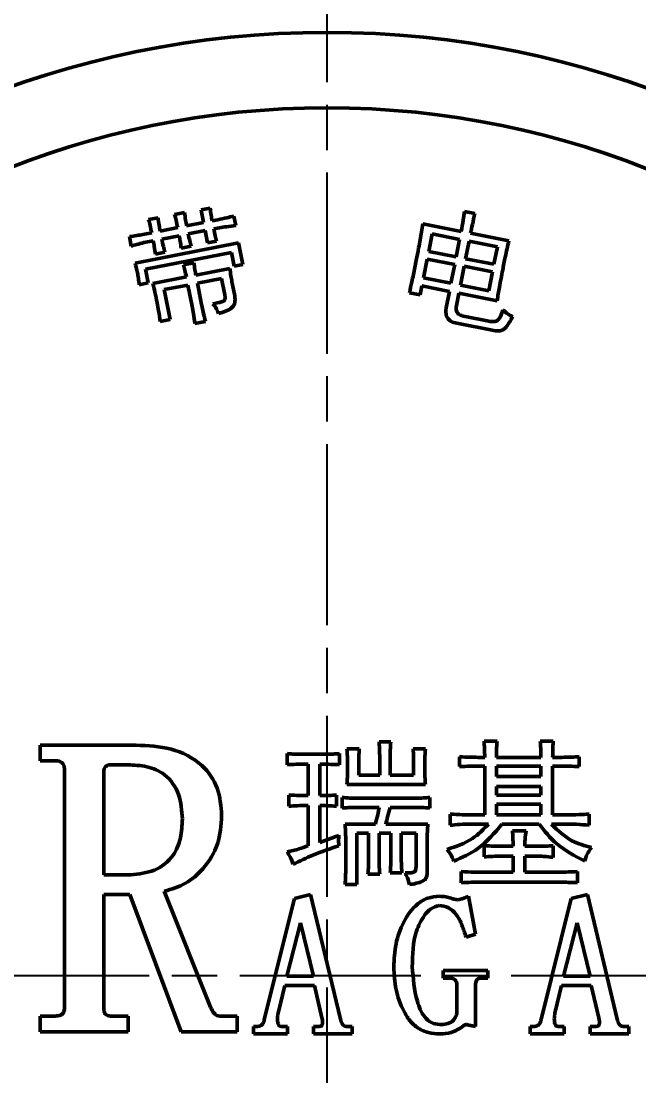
# Model space of a CAD drawing. Header units: millimetres. Extents: x 5395 to 6471, y 1829 to 2617.
# Drawn here: x 6077.3 to 6118.3, y 2365.6 to 2435.5 of the extents above; entities that cross this region are included whole.
import ezdxf

# ---------------------------------------------------------------- set-up
doc = ezdxf.new("R2010")
doc.units = ezdxf.units.MM
doc.linetypes.add('AM_ISO08W050', pattern=[18, 12, -1.5, 3, -1.5])
for name, color, linetype, lineweight in [('AM_5', 3, 'Continuous', 25), ('AM_7', 4, 'AM_ISO08W050', 25), ('AM_BOR', 7, 'Continuous', 50)]:
    doc.layers.add(name, color=color, linetype=linetype, lineweight=lineweight)
doc.styles.add('工程字', font='gbenor.shx', dxfattribs={"width": 0.707, "bigfont": 'hztxt.shx'})
doc.dimstyles.new('AM_GB$0', dxfattribs={"dimtxt": 3.5, "dimasz": 2.5, "dimexe": 1, "dimexo": 1, "dimgap": 0.5, "dimtad": 1, "dimdsep": 46, "dimtxsty": '工程字', "dimcen": 0, "dimclrd": 256, "dimclre": 256, "dimclrt": 2, "dimadec": 0, "dimazin": 2, "dimtp": 0.1, "dimtm": 0.1, "dimtfac": 0.71, "dimtmove": 0, "dimatfit": 3, "dimfxl": 0, "dimlwd": -1, "dimlwe": -1, "dimarcsym": 0})

# ---------------------------------------------------------------- blocks, each defined once
blk = doc.blocks.new('*D5')
at = {"layer": 'AM_5', "transparency": 16777216}
for p, q in [((6102.909, 2553.298), (6245.879, 2553.298)), ((6244.879, 2256.798), (6244.879, 2550.798)), ((6170.116, 2254.298), (6245.879, 2254.298))]:
    blk.add_line(p, q, dxfattribs=at)
for points in [[(6244.463, 2550.798), (6245.296, 2550.798), (6244.879, 2553.298)], [(6244.463, 2256.798), (6245.296, 2256.798), (6244.879, 2254.298)]]:
    blk.add_solid(points, dxfattribs=at)
at = {"layer": 'Defpoints', "color": 0}
for p in [(6101.909, 2553.298), (6244.879, 2553.298), (6169.116, 2254.298)]:
    blk.add_point(p, dxfattribs=at)
at = {"layer": 'AM_5', "color": 2, "transparency": 16777216, "insert": (6241.879, 2403.798), "char_height": 5, "attachment_point": 5, "rotation": 90, "style": '工程字'}
blk.add_mtext('299', dxfattribs=at)
blk = doc.blocks.new('*D6')
at = {"layer": 'AM_5', "transparency": 16777216}
for p, q in [((5997.616, 2460.298), (5997.616, 2590.009)), ((6211.616, 2392.798), (6211.616, 2590.009)), ((6209.116, 2589.009), (6000.116, 2589.009))]:
    blk.add_line(p, q, dxfattribs=at)
for points in [[(6000.116, 2589.425), (6000.116, 2588.592), (5997.616, 2589.009)], [(6209.116, 2589.425), (6209.116, 2588.592), (6211.616, 2589.009)]]:
    blk.add_solid(points, dxfattribs=at)
at = {"layer": 'Defpoints', "color": 0}
for p in [(5997.616, 2589.009), (5997.616, 2459.298), (6211.616, 2391.798)]:
    blk.add_point(p, dxfattribs=at)
at = {"layer": 'AM_5', "color": 2, "transparency": 16777216, "insert": (6104.616, 2592.009), "char_height": 5, "attachment_point": 5, "style": '工程字'}
blk.add_mtext('214', dxfattribs=at)

msp = doc.modelspace()

# ---------------------------------------------------------------- linework, layer by layer
at = {"layer": 'AM_7'}
for p, q in [((6097.61625, 2251.50382), (6097.61625, 2555.94539)), ((6019.82812, 2372.29783), (6175.41532, 2372.29783))]:
    msp.add_line(p, q, dxfattribs=at)
at = {"layer": 'AM_BOR'}
for p, q in [((6085.79255, 2422.39122), (6086.41898, 2422.51414)), ((6087.51464, 2422.72926), (6088.17299, 2422.85809)), ((6089.27456, 2423.04129), (6089.87026, 2423.1583)), ((6089.44003, 2422.1962), (6089.27456, 2423.04129)), ((6091.4387, 2422.61933), (6091.56162, 2421.9929)), ((6106.73077, 2422.93419), (6107.41984, 2422.79826)), ((6086.55845, 2421.63006), (6087.71794, 2421.85816)), ((6088.31246, 2421.97399), (6089.44003, 2422.1962)), ((6090.00382, 2422.30612), (6090.37967, 2422.38058)), ((6090.48487, 2421.84752), (6090.10901, 2421.77306)), ((6103.96738, 2422.11038), (6106.50501, 2421.61277)), ((6084.64016, 2420.63485), (6084.51724, 2421.26128)), ((6085.40015, 2421.40311), (6085.99467, 2421.52013)), ((6087.82313, 2421.3251), (6086.66365, 2421.097)), ((6089.54522, 2421.66315), (6088.41765, 2421.44095)), ((6089.70479, 2420.84879), (6089.54522, 2421.66315)), ((6104.58436, 2421.43667), (6104.35624, 2420.27718)), ((6106.401, 2421.0809), (6104.58436, 2421.43667)), ((6106.17289, 2419.92141), (6106.401, 2421.0809)), ((6107.13144, 2421.48985), (6109.66789, 2420.99226)), ((6084.89191, 2419.51437), (6091.75191, 2420.85943)), ((6086.09986, 2420.98707), (6085.47343, 2420.86415)), ((6088.60912, 2420.63368), (6087.95078, 2420.50484)), ((6090.30048, 2420.96579), (6089.70479, 2420.84879)), ((6091.75191, 2420.85943), (6092.03439, 2419.41863)), ((6107.02743, 2420.95798), (6106.79932, 2419.79849)), ((6108.90672, 2420.58921), (6107.02743, 2420.95798)), ((6108.67861, 2419.42972), (6108.90672, 2420.58921)), ((6091.29332, 2420.21763), (6085.59281, 2419.09833)), ((6086.86694, 2420.22708), (6086.24051, 2420.10416)), ((6091.47061, 2419.30871), (6091.29332, 2420.21763)), ((6104.25814, 2419.77604), (6104.0123, 2418.52318)), ((6106.07479, 2419.42027), (6104.25814, 2419.77604)), ((6104.35624, 2420.27718), (6106.17289, 2419.92141)), ((6106.79932, 2419.79849), (6108.67861, 2419.42972)), ((6085.59281, 2419.09833), (6085.7701, 2418.18941)), ((6088.10325, 2419.39618), (6088.79232, 2419.53091)), ((6088.92116, 2418.71065), (6091.1763, 2419.15389)), ((6092.03439, 2419.41863), (6091.47061, 2419.30871)), ((6105.82894, 2418.16741), (6106.07479, 2419.42027)), ((6106.70122, 2419.29735), (6106.45537, 2418.04449)), ((6108.58051, 2418.92858), (6106.70122, 2419.29735)), ((6086.07031, 2418.15159), (6088.29473, 2418.58773)), ((6090.62197, 2418.49081), (6089.02517, 2418.17759)), ((6090.83709, 2417.39515), (6090.62197, 2418.49081)), ((6104.0123, 2418.52318), (6105.82894, 2418.16741)), ((6108.33466, 2417.67572), (6108.58051, 2418.92858)), ((6085.7701, 2418.18941), (6085.1744, 2418.07358)), ((6088.39874, 2418.05467), (6086.83266, 2417.74737)), ((6086.83266, 2417.74737), (6087.22034, 2415.7747)), ((6088.67531, 2416.6458), (6088.39874, 2418.05467)), ((6089.02517, 2418.17759), (6089.30174, 2416.76872)), ((6091.31696, 2418.26978), (6091.47652, 2417.45542)), ((6103.90829, 2417.9913), (6103.79127, 2417.39561)), ((6105.72493, 2417.63553), (6103.90829, 2417.9913)), ((6105.50982, 2416.5387), (6105.72493, 2417.63553)), ((6106.45537, 2418.04449), (6108.33466, 2417.67572)), ((6103.79127, 2417.39561), (6103.07029, 2417.53744)), ((6106.35136, 2417.51261), (6106.18471, 2416.66635)), ((6108.88781, 2417.01502), (6106.35136, 2417.51261)), ((6087.22034, 2415.7747), (6086.562, 2415.64587)), ((6089.5535, 2415.64706), (6088.86442, 2415.51231)), ((6108.66442, 2415.04117), (6106.22135, 2415.52104)), ((6106.6693, 2415.98554), (6108.32993, 2415.65932)), ((6078.60041, 2386.517), (6078.60041, 2387.5581)), ((6078.60041, 2387.5581), (6084.97305, 2387.5581)), ((6101.06362, 2387.7715), (6101.84139, 2387.7715)), ((6108.02268, 2387.81244), (6108.88233, 2387.81244)), ((6111.74783, 2387.81244), (6112.60748, 2387.81244)), ((6094.9642, 2386.25689), (6094.9642, 2386.99373)), ((6095.90572, 2386.9528), (6097.46128, 2386.9528)), ((6098.44373, 2386.99373), (6098.44373, 2386.25689)), ((6098.93496, 2387.32121), (6099.75367, 2387.32121)), ((6101.10455, 2385.56098), (6101.10455, 2386.87092)), ((6103.31508, 2387.32121), (6104.13379, 2387.32121)), ((6079.5073, 2386.517), (6078.60041, 2386.517)), ((6084.39964, 2386.25673), (6083.24467, 2386.25673)), ((6096.35601, 2384.2101), (6096.35601, 2386.29782)), ((6097.13379, 2386.29782), (6097.13379, 2384.2101)), ((6099.71274, 2386.42063), (6099.71274, 2385.56098)), ((6101.80046, 2386.78905), (6101.80046, 2385.56098)), ((6103.35601, 2385.56098), (6103.35601, 2386.46156)), ((6106.38525, 2386.13408), (6106.38525, 2386.78905)), ((6107.77707, 2386.74811), (6108.06362, 2386.74811)), ((6108.06362, 2382.9411), (6108.06362, 2386.17502)), ((6108.84139, 2386.74811), (6111.78876, 2386.74811)), ((6111.78876, 2386.17502), (6108.84139, 2386.17502)), ((6108.84139, 2386.17502), (6108.84139, 2385.47911)), ((6111.78876, 2385.47911), (6111.78876, 2386.17502)), ((6112.56654, 2386.74811), (6113.18057, 2386.74811)), ((6113.18057, 2386.17502), (6112.56654, 2386.17502)), ((6112.56654, 2386.17502), (6112.56654, 2382.9411)), ((6114.32677, 2386.78905), (6114.32677, 2386.13408)), ((6080.21899, 2370.21734), (6080.21899, 2385.89885)), ((6082.82173, 2385.66297), (6082.82173, 2378.96905)), ((6099.71274, 2385.56098), (6101.10455, 2385.56098)), ((6101.80046, 2385.56098), (6103.35601, 2385.56098)), ((6108.84139, 2385.47911), (6111.78876, 2385.47911)), ((6104.13379, 2384.94694), (6098.93496, 2384.94694)), ((6111.78876, 2384.82414), (6108.84139, 2384.82414)), ((6108.84139, 2384.82414), (6108.84139, 2384.25104)), ((6111.78876, 2384.25104), (6111.78876, 2384.82414)), ((6095.08701, 2383.5142), (6095.08701, 2384.25104)), ((6098.23905, 2384.25104), (6098.23905, 2383.5142)), ((6098.60748, 2383.39139), (6098.60748, 2384.0873)), ((6099.50806, 2384.04636), (6103.47882, 2384.04636)), ((6104.42034, 2384.0873), (6104.42034, 2383.39139)), ((6108.84139, 2384.25104), (6111.78876, 2384.25104)), ((6096.35601, 2380.89431), (6096.35601, 2383.55513)), ((6097.13379, 2383.55513), (6097.13379, 2381.09899)), ((6101.06362, 2383.43232), (6099.549, 2383.43232)), ((6103.47882, 2383.43232), (6101.80046, 2383.43232)), ((6111.78876, 2383.63701), (6108.84139, 2383.63701)), ((6108.84139, 2383.63701), (6108.84139, 2382.9411)), ((6111.78876, 2382.9411), (6111.78876, 2383.63701)), ((6105.77122, 2382.24519), (6105.77122, 2382.98203)), ((6107.2449, 2382.9411), (6108.06362, 2382.9411)), ((6108.84139, 2382.9411), (6111.78876, 2382.9411)), ((6112.56654, 2382.9411), (6113.46712, 2382.9411)), ((6114.98174, 2382.98203), (6114.98174, 2382.24519)), ((6098.81215, 2382.32706), (6100.818, 2382.32706)), ((6101.51391, 2382.32706), (6104.29753, 2382.32706)), ((6108.30923, 2382.32706), (6107.2449, 2382.32706)), ((6111.66596, 2382.32706), (6109.20981, 2382.32706)), ((6113.50806, 2382.32706), (6112.48467, 2382.32706)), ((6098.85309, 2379.33876), (6098.85309, 2381.3446)), ((6100.36771, 2381.71303), (6099.58993, 2381.71303)), ((6099.58993, 2381.71303), (6099.58993, 2378.31537)), ((6100.36771, 2379.99373), (6100.36771, 2381.71303)), ((6101.84139, 2381.71303), (6101.06362, 2381.71303)), ((6101.06362, 2381.71303), (6101.06362, 2380.03466)), ((6101.84139, 2379.99373), (6101.84139, 2381.71303)), ((6103.51976, 2381.71303), (6102.5373, 2381.71303)), ((6102.5373, 2381.71303), (6102.5373, 2379.99373)), ((6103.51976, 2379.62531), (6103.51976, 2381.71303)), ((6104.2566, 2381.38554), (6104.2566, 2379.33876)), ((6109.90572, 2381.87677), (6110.80631, 2381.87677)), ((6108.02268, 2380.15747), (6108.02268, 2380.89431)), ((6109.20981, 2380.85338), (6109.94666, 2380.85338)), ((6110.72443, 2380.85338), (6111.50221, 2380.85338)), ((6112.60748, 2380.89431), (6112.60748, 2380.11654)), ((6109.94666, 2380.19841), (6109.29169, 2380.19841)), ((6109.94666, 2379.13408), (6109.94666, 2380.19841)), ((6111.46128, 2380.19841), (6110.72443, 2380.19841)), ((6110.72443, 2380.19841), (6110.72443, 2379.13408)), ((6106.50806, 2378.43818), (6106.50806, 2379.17502)), ((6108.06362, 2379.13408), (6109.94666, 2379.13408)), ((6110.72443, 2379.13408), (6112.48467, 2379.13408)), ((6114.20397, 2379.17502), (6114.20397, 2378.43818)), ((6082.82173, 2378.96905), (6084.61111, 2378.96905)), ((6101.10455, 2379.01127), (6100.32677, 2379.01127)), ((6102.57824, 2379.09314), (6101.80046, 2379.09314)), ((6112.48467, 2378.47911), (6108.06362, 2378.47911)), ((6086.83157, 2377.87509), (6089.89793, 2370.19294)), ((6099.58993, 2378.31537), (6098.81215, 2378.31537)), ((6084.54604, 2377.66769), (6082.82173, 2377.66769)), ((6082.82173, 2377.66769), (6082.82173, 2370.19701)), ((6087.94994, 2368.5581), (6084.54604, 2377.66769)), ((6093.45422, 2369.38045), (6095.45764, 2377.39221)), ((6095.45764, 2377.39221), (6096.52678, 2377.66769)), ((6096.52678, 2377.66769), (6098.49745, 2369.39392)), ((6106.98675, 2377.5444), (6107.45871, 2375.03048)), ((6111.79668, 2369.38045), (6113.80011, 2377.39221)), ((6113.80011, 2377.39221), (6114.86924, 2377.66769)), ((6114.86924, 2377.66769), (6116.83992, 2369.39392)), ((6095.84858, 2375.77934), (6094.94523, 2372.24303)), ((6096.71171, 2372.24303), (6095.84858, 2375.77934)), ((6114.19105, 2375.77934), (6113.28769, 2372.24303)), ((6115.05417, 2372.24303), (6114.19105, 2375.77934)), ((6107.45871, 2375.03048), (6106.82686, 2374.83207)), ((6094.94523, 2372.24303), (6096.71171, 2372.24303)), ((6105.30696, 2372.11974), (6105.30696, 2372.61289)), ((6105.30696, 2372.61289), (6108.27549, 2372.61289)), ((6108.27549, 2372.61289), (6108.27549, 2372.11974)), ((6113.28769, 2372.24303), (6115.05417, 2372.24303)), ((6094.81231, 2371.62659), (6094.37695, 2369.79847)), ((6096.78684, 2371.62659), (6094.81231, 2371.62659)), ((6097.27421, 2369.48639), (6096.78684, 2371.62659)), ((6105.73654, 2372.11974), (6105.30696, 2372.11974)), ((6106.22584, 2369.86781), (6106.22584, 2371.61888)), ((6107.45871, 2371.66511), (6107.45871, 2368.91426)), ((6108.27549, 2372.11974), (6107.77271, 2372.11974)), ((6113.15478, 2371.62659), (6112.71942, 2369.79847)), ((6115.1293, 2371.62659), (6113.15478, 2371.62659)), ((6115.61668, 2369.48639), (6115.1293, 2371.62659)), ((6078.60041, 2368.5581), (6078.60041, 2369.59919)), ((6078.60041, 2369.59919), (6079.5073, 2369.59919)), ((6083.26907, 2369.59919), (6084.43624, 2369.59919)), ((6084.43624, 2369.59919), (6084.43624, 2368.5581)), ((6090.50388, 2369.59919), (6091.67104, 2369.59919)), ((6091.67104, 2369.59919), (6091.67104, 2368.5581)), ((6092.73954, 2368.42111), (6092.73954, 2368.91426)), ((6092.73954, 2368.91426), (6093.01501, 2368.91426)), ((6094.59848, 2368.91426), (6094.99724, 2368.91426)), ((6094.99724, 2368.91426), (6094.99724, 2368.42111)), ((6096.70978, 2368.42111), (6096.70978, 2368.91426)), ((6096.70978, 2368.91426), (6097.03727, 2368.91426)), ((6098.87502, 2368.91426), (6099.27378, 2368.91426)), ((6099.27378, 2368.91426), (6099.27378, 2368.42111)), ((6111.082, 2368.42111), (6111.082, 2368.91426)), ((6111.082, 2368.91426), (6111.35747, 2368.91426)), ((6112.94095, 2368.91426), (6113.33971, 2368.91426)), ((6113.33971, 2368.91426), (6113.33971, 2368.42111)), ((6115.05225, 2368.91426), (6115.37973, 2368.91426)), ((6115.05225, 2368.42111), (6115.05225, 2368.91426)), ((6117.21749, 2368.91426), (6117.61625, 2368.91426)), ((6117.61625, 2368.91426), (6117.61625, 2368.42111)), ((6084.43624, 2368.5581), (6078.60041, 2368.5581)), ((6091.67104, 2368.5581), (6087.94994, 2368.5581)), ((6094.99724, 2368.42111), (6092.73954, 2368.42111)), ((6099.27378, 2368.42111), (6096.70978, 2368.42111)), ((6113.33971, 2368.42111), (6111.082, 2368.42111)), ((6117.61625, 2368.42111), (6115.05225, 2368.42111))]:
    msp.add_line(p, q, dxfattribs=at)
for radius in [62.5, 57.5]:
    msp.add_circle((6097.61625, 2372.29782), radius, dxfattribs=at)
for radius, start, end in [(68.5, 98.7424142, 171.2575858), (68.5, 8.7424142, 81.2575858), (68, 98.7424142, 171.2575858), (68, 8.7424142, 81.2575858)]:
    msp.add_arc((6097.61625, 2372.29782), radius, start, end, dxfattribs=at)
for points, knots in [([(6086.41898, 2422.51414), (6086.44106, 2422.34848), (6086.48048, 2422.05265), (6086.53463, 2421.75918), (6086.55845, 2421.63006)], [0, 0, 0, 0, 0.560006784, 1, 1, 1, 1]), ([(6087.71794, 2421.85816), (6087.68419, 2422.02176), (6087.62393, 2422.31389), (6087.54804, 2422.60234), (6087.51464, 2422.72926)], [0, 0, 0, 0, 0.55999563, 1, 1, 1, 1]), ([(6088.17299, 2422.85809), (6088.19506, 2422.69243), (6088.23449, 2422.3966), (6088.28863, 2422.10312), (6088.31246, 2421.97399)], [0, 0, 0, 0, 0.5599976, 1, 1, 1, 1]), ([(6089.87026, 2423.1583), (6089.89014, 2422.99843), (6089.92565, 2422.71294), (6089.97993, 2422.43043), (6090.00382, 2422.30612)], [0, 0, 0, 0, 0.559967717, 1, 1, 1, 1]), ([(6090.37967, 2422.38058), (6090.57788, 2422.42284), (6090.93182, 2422.4983), (6091.28382, 2422.58235), (6091.4387, 2422.61933)], [0, 0, 0, 0, 0.5599934, 1, 1, 1, 1]), ([(6106.50501, 2421.61277), (6106.55278, 2421.85849), (6106.63806, 2422.29727), (6106.70244, 2422.73958), (6106.73077, 2422.93419)], [0, 0, 0, 0, 0.56001706, 1, 1, 1, 1]), ([(6107.41984, 2422.79826), (6107.36073, 2422.55519), (6107.25518, 2422.12111), (6107.16925, 2421.68275), (6107.13144, 2421.48985)], [0, 0, 0, 0, 0.55997119, 1, 1, 1, 1]), ([(6085.99467, 2421.52013), (6085.96178, 2421.68387), (6085.90305, 2421.97627), (6085.82632, 2422.26443), (6085.79255, 2422.39122)], [0, 0, 0, 0, 0.56001334, 1, 1, 1, 1]), ([(6090.10901, 2421.77306), (6090.14027, 2421.6213), (6090.19608, 2421.35029), (6090.26858, 2421.08328), (6090.30048, 2420.96579)], [0, 0, 0, 0, 0.55999452, 1, 1, 1, 1]), ([(6091.56162, 2421.9929), (6091.35991, 2421.97087), (6090.99975, 2421.93154), (6090.64218, 2421.87319), (6090.48487, 2421.84752)], [0, 0, 0, 0, 0.560026376, 1, 1, 1, 1]), ([(6103.52652, 2419.69331), (6103.57971, 2419.96666), (6103.66731, 2420.41689), (6103.78546, 2421.04472), (6103.88348, 2421.57636), (6103.93942, 2421.93238), (6103.96738, 2422.11038)], [0, 0, 0, 0, 0.34000444, 0.56000672, 0.78001198, 1, 1, 1, 1]), ([(6084.51724, 2421.26128), (6084.68236, 2421.28583), (6084.97722, 2421.32966), (6085.27092, 2421.38067), (6085.40015, 2421.40311)], [0, 0, 0, 0, 0.560013591, 1, 1, 1, 1]), ([(6086.66365, 2421.097), (6086.69786, 2420.93374), (6086.75897, 2420.64219), (6086.83395, 2420.35392), (6086.86694, 2420.22708)], [0, 0, 0, 0, 0.55999283, 1, 1, 1, 1]), ([(6087.95078, 2420.50484), (6087.93091, 2420.65858), (6087.89543, 2420.93312), (6087.84522, 2421.20533), (6087.82313, 2421.3251)], [0, 0, 0, 0, 0.55999654, 1, 1, 1, 1]), ([(6088.41765, 2421.44095), (6088.44999, 2421.28944), (6088.50773, 2421.0189), (6088.57814, 2420.75138), (6088.60912, 2420.63368)], [0, 0, 0, 0, 0.55999659, 1, 1, 1, 1]), ([(6085.47343, 2420.86415), (6085.31697, 2420.8247), (6085.03756, 2420.75424), (6084.7616, 2420.67133), (6084.64016, 2420.63485)], [0, 0, 0, 0, 0.55995233, 1, 1, 1, 1]), ([(6086.24051, 2420.10416), (6086.2184, 2420.26964), (6086.17893, 2420.56514), (6086.12402, 2420.85814), (6086.09986, 2420.98707)], [0, 0, 0, 0, 0.55998367, 1, 1, 1, 1]), ([(6109.66789, 2420.99226), (6109.5853, 2420.63211), (6109.4378, 2419.98897), (6109.31195, 2419.34125), (6109.25658, 2419.05624)], [0, 0, 0, 0, 0.55997483, 1, 1, 1, 1]), ([(6103.07029, 2417.53744), (6103.1283, 2417.78037), (6103.22385, 2418.18052), (6103.33623, 2418.74243), (6103.43349, 2419.21743), (6103.49551, 2419.53468), (6103.52652, 2419.69331)], [0, 0, 0, 0, 0.3399549, 0.55996928, 0.77998146, 1, 1, 1, 1]), ([(6085.05266, 2418.86312), (6085.02733, 2418.98585), (6084.98211, 2419.20502), (6084.91947, 2419.41984), (6084.89191, 2419.51437)], [0, 0, 0, 0, 0.55995774, 1, 1, 1, 1]), ([(6088.29473, 2418.58773), (6088.26331, 2418.73967), (6088.2072, 2419.011), (6088.13502, 2419.27848), (6088.10325, 2419.39618)], [0, 0, 0, 0, 0.55997172, 1, 1, 1, 1]), ([(6088.79232, 2419.53091), (6088.81227, 2419.37715), (6088.8479, 2419.10257), (6088.89877, 2418.83041), (6088.92116, 2418.71065)], [0, 0, 0, 0, 0.55996934, 1, 1, 1, 1]), ([(6091.1763, 2419.15389), (6091.19846, 2418.9882), (6091.23802, 2418.69232), (6091.29284, 2418.39889), (6091.31696, 2418.26978)], [0, 0, 0, 0, 0.559988733, 1, 1, 1, 1]), ([(6109.25658, 2419.05624), (6109.18214, 2418.67621), (6109.04921, 2417.99759), (6108.93713, 2417.31524), (6108.88781, 2417.01502)], [0, 0, 0, 0, 0.5600116, 1, 1, 1, 1]), ([(6085.1744, 2418.07358), (6085.15587, 2418.22162), (6085.12279, 2418.48597), (6085.07409, 2418.74788), (6085.05266, 2418.86312)], [0, 0, 0, 0, 0.559989747, 1, 1, 1, 1]), ([(6086.35398, 2416.87273), (6086.30626, 2417.11262), (6086.22107, 2417.54101), (6086.11637, 2417.96502), (6086.07031, 2418.15159)], [0, 0, 0, 0, 0.5600101, 1, 1, 1, 1]), ([(6086.562, 2415.64587), (6086.5286, 2415.8758), (6086.46897, 2416.28642), (6086.38911, 2416.69357), (6086.35398, 2416.87273)], [0, 0, 0, 0, 0.5599728, 1, 1, 1, 1]), ([(6090.04046, 2416.816), (6090.23716, 2416.84824), (6090.48305, 2416.88853), (6090.74221, 2416.96912), (6090.82972, 2417.02492), (6090.87494, 2417.17345), (6090.85391, 2417.29665), (6090.83709, 2417.39515)], [0, 0, 0, 0, 0.5009025, 0.62612949, 0.68835443, 0.75084587, 1, 1, 1, 1]), ([(6091.47652, 2417.45542), (6091.50117, 2417.29658), (6091.53815, 2417.05834), (6091.48003, 2416.73229), (6091.14305, 2416.36604), (6090.7448, 2416.26018), (6090.42577, 2416.17538)], [0, 0, 0, 0, 0.25041072, 0.37556344, 0.49978119, 1, 1, 1, 1]), ([(6088.86442, 2415.51231), (6088.83322, 2415.72458), (6088.77751, 2416.10364), (6088.70654, 2416.48014), (6088.67531, 2416.6458)], [0, 0, 0, 0, 0.55999333, 1, 1, 1, 1]), ([(6089.30174, 2416.76872), (6089.3453, 2416.55857), (6089.42309, 2416.1833), (6089.51365, 2415.81091), (6089.5535, 2415.64706)], [0, 0, 0, 0, 0.5599957, 1, 1, 1, 1]), ([(6090.42577, 2416.17538), (6090.37315, 2416.30695), (6090.27919, 2416.54187), (6090.1134, 2416.73225), (6090.04046, 2416.816)], [0, 0, 0, 0, 0.560065699, 1, 1, 1, 1]), ([(6106.22135, 2415.52104), (6106.09017, 2415.54937), (6105.82914, 2415.60573), (6105.54886, 2415.88478), (6105.47566, 2416.22725), (6105.49842, 2416.43475), (6105.50982, 2416.5387)], [0, 0, 0, 0, 0.28071892, 0.55859743, 0.77885912, 1, 1, 1, 1]), ([(6106.18471, 2416.66635), (6106.1728, 2416.57688), (6106.14909, 2416.3988), (6106.26556, 2416.16006), (6106.4648, 2416.03586), (6106.60106, 2416.00234), (6106.6693, 2415.98554)], [0, 0, 0, 0, 0.28056955, 0.55846623, 0.77883187, 1, 1, 1, 1]), ([(6108.32993, 2415.65932), (6108.44499, 2415.641), (6108.61748, 2415.61352), (6108.85655, 2415.64975), (6109.11587, 2415.9042), (6109.19593, 2416.19072), (6109.26012, 2416.42051)], [0, 0, 0, 0, 0.25034675, 0.37531802, 0.49903239, 1, 1, 1, 1]), ([(6109.26012, 2416.42051), (6109.37121, 2416.31835), (6109.56968, 2416.13585), (6109.81185, 2416.01836), (6109.91847, 2415.96663)], [0, 0, 0, 0, 0.55973085, 1, 1, 1, 1]), ([(6109.91847, 2415.96663), (6109.78347, 2415.71145), (6109.61477, 2415.39256), (6109.30424, 2415.08427), (6109.02353, 2414.99076), (6108.80806, 2415.02101), (6108.66442, 2415.04117)], [0, 0, 0, 0, 0.50071995, 0.62572818, 0.75050205, 1, 1, 1, 1]), ([(6084.97305, 2387.5581), (6085.75146, 2387.51977), (6087.30327, 2387.44335), (6089.31676, 2386.45326), (6090.49543, 2384.7389), (6090.58504, 2383.51228), (6090.62995, 2382.89756)], [0, 0, 0, 0, 0.28103928, 0.56027627, 0.77963244, 1, 1, 1, 1]), ([(6101.10455, 2386.87092), (6101.10216, 2387.03927), (6101.0979, 2387.33992), (6101.07409, 2387.63962), (6101.06362, 2387.7715)], [0, 0, 0, 0, 0.55997062, 1, 1, 1, 1]), ([(6101.84139, 2387.7715), (6101.8285, 2387.58833), (6101.80547, 2387.26121), (6101.80199, 2386.93333), (6101.80046, 2386.78905)], [0, 0, 0, 0, 0.55997357, 1, 1, 1, 1]), ([(6108.06362, 2386.74811), (6108.06181, 2386.94703), (6108.0586, 2387.30223), (6108.03365, 2387.65655), (6108.02268, 2387.81244)], [0, 0, 0, 0, 0.56000757, 1, 1, 1, 1]), ([(6108.88233, 2387.81244), (6108.86943, 2387.61397), (6108.8464, 2387.25953), (6108.84292, 2386.90439), (6108.84139, 2386.74811)], [0, 0, 0, 0, 0.55997745, 1, 1, 1, 1]), ([(6111.78876, 2386.74811), (6111.78696, 2386.94703), (6111.78374, 2387.30223), (6111.7588, 2387.65655), (6111.74783, 2387.81244)], [0, 0, 0, 0, 0.56000758, 1, 1, 1, 1]), ([(6112.60748, 2387.81244), (6112.59458, 2387.61397), (6112.57155, 2387.25953), (6112.56807, 2386.90439), (6112.56654, 2386.74811)], [0, 0, 0, 0, 0.55997744, 1, 1, 1, 1]), ([(6094.9642, 2386.99373), (6095.13978, 2386.98193), (6095.45331, 2386.96086), (6095.76748, 2386.95526), (6095.90572, 2386.9528)], [0, 0, 0, 0, 0.56000131, 1, 1, 1, 1]), ([(6097.46128, 2386.9528), (6097.64489, 2386.95518), (6097.97279, 2386.95944), (6098.29983, 2386.98325), (6098.44373, 2386.99373)], [0, 0, 0, 0, 0.55997619, 1, 1, 1, 1]), ([(6098.9759, 2386.13408), (6098.97498, 2386.35594), (6098.97333, 2386.75209), (6098.94669, 2387.14732), (6098.93496, 2387.32121)], [0, 0, 0, 0, 0.56002351, 1, 1, 1, 1]), ([(6099.75367, 2387.32121), (6099.74078, 2387.15334), (6099.71775, 2386.85355), (6099.71427, 2386.55292), (6099.71274, 2386.42063)], [0, 0, 0, 0, 0.559974815, 1, 1, 1, 1]), ([(6103.35601, 2386.46156), (6103.35389, 2386.6223), (6103.35009, 2386.90935), (6103.32578, 2387.19536), (6103.31508, 2387.32121)], [0, 0, 0, 0, 0.559971237, 1, 1, 1, 1]), ([(6104.13379, 2387.32121), (6104.11946, 2387.0922), (6104.09387, 2386.68321), (6104.09317, 2386.27345), (6104.09286, 2386.09314)], [0, 0, 0, 0, 0.55995527, 1, 1, 1, 1]), ([(6080.21899, 2385.89885), (6080.21662, 2385.96701), (6080.21184, 2386.1049), (6080.14804, 2386.3068), (6079.91731, 2386.52112), (6079.67656, 2386.5187), (6079.5073, 2386.517)], [0, 0, 0, 0, 0.18592201, 0.37613857, 0.56138666, 1, 1, 1, 1]), ([(6083.24467, 2386.25673), (6083.17436, 2386.24883), (6083.06868, 2386.23696), (6082.95099, 2386.15762), (6082.81956, 2385.99087), (6082.82076, 2385.80862), (6082.82173, 2385.66297)], [0, 0, 0, 0, 0.25020019, 0.37607545, 0.50135663, 1, 1, 1, 1]), ([(6088.02721, 2382.66576), (6087.99225, 2383.21372), (6087.92261, 2384.30516), (6087.01843, 2385.64493), (6085.68574, 2386.20062), (6084.82899, 2386.238), (6084.39964, 2386.25673)], [0, 0, 0, 0, 0.28054875, 0.55879858, 0.77890089, 1, 1, 1, 1]), ([(6096.35601, 2386.29782), (6096.096, 2386.29655), (6095.63171, 2386.29426), (6095.16816, 2386.26831), (6094.9642, 2386.25689)], [0, 0, 0, 0, 0.56001153, 1, 1, 1, 1]), ([(6098.44373, 2386.25689), (6098.1994, 2386.27058), (6097.76306, 2386.29504), (6097.32608, 2386.29697), (6097.13379, 2386.29782)], [0, 0, 0, 0, 0.55997837, 1, 1, 1, 1]), ([(6098.93496, 2384.94694), (6098.94885, 2385.16833), (6098.97366, 2385.56368), (6098.97521, 2385.95978), (6098.9759, 2386.13408)], [0, 0, 0, 0, 0.55996745, 1, 1, 1, 1]), ([(6106.38525, 2386.78905), (6106.64491, 2386.77615), (6107.10858, 2386.75311), (6107.5728, 2386.74964), (6107.77707, 2386.74811)], [0, 0, 0, 0, 0.55998875, 1, 1, 1, 1]), ([(6108.06362, 2386.17502), (6107.75015, 2386.17373), (6107.1904, 2386.17142), (6106.63127, 2386.14549), (6106.38525, 2386.13408)], [0, 0, 0, 0, 0.56000737, 1, 1, 1, 1]), ([(6113.18057, 2386.74811), (6113.39468, 2386.75162), (6113.77703, 2386.75787), (6114.15879, 2386.77952), (6114.32677, 2386.78905)], [0, 0, 0, 0, 0.55999508, 1, 1, 1, 1]), ([(6114.32677, 2386.13408), (6114.11296, 2386.14591), (6113.73115, 2386.16702), (6113.3488, 2386.17257), (6113.18057, 2386.17502)], [0, 0, 0, 0, 0.56000144, 1, 1, 1, 1]), ([(6104.09286, 2386.09314), (6104.09312, 2385.87888), (6104.09359, 2385.49631), (6104.12151, 2385.11479), (6104.13379, 2384.94694)], [0, 0, 0, 0, 0.56004258, 1, 1, 1, 1]), ([(6095.08701, 2384.25104), (6095.32372, 2384.23798), (6095.74643, 2384.21466), (6096.16975, 2384.21149), (6096.35601, 2384.2101)], [0, 0, 0, 0, 0.55998311, 1, 1, 1, 1]), ([(6097.13379, 2384.2101), (6097.3403, 2384.21269), (6097.70907, 2384.21731), (6098.07711, 2384.24073), (6098.23905, 2384.25104)], [0, 0, 0, 0, 0.55998023, 1, 1, 1, 1]), ([(6098.60748, 2384.0873), (6098.77534, 2384.07402), (6099.0751, 2384.05033), (6099.37576, 2384.04757), (6099.50806, 2384.04636)], [0, 0, 0, 0, 0.55997235, 1, 1, 1, 1]), ([(6103.47882, 2384.04636), (6103.65479, 2384.04899), (6103.96904, 2384.05367), (6104.28244, 2384.07702), (6104.42034, 2384.0873)], [0, 0, 0, 0, 0.55997241, 1, 1, 1, 1]), ([(6096.35601, 2383.55513), (6096.11893, 2383.55343), (6095.69556, 2383.5504), (6095.27295, 2383.52526), (6095.08701, 2383.5142)], [0, 0, 0, 0, 0.560007367, 1, 1, 1, 1]), ([(6098.23905, 2383.5142), (6098.03292, 2383.52691), (6097.66482, 2383.54962), (6097.29605, 2383.55345), (6097.13379, 2383.55513)], [0, 0, 0, 0, 0.55998544, 1, 1, 1, 1]), ([(6099.549, 2383.43232), (6099.37302, 2383.4297), (6099.05877, 2383.42501), (6098.74538, 2383.40166), (6098.60748, 2383.39139)], [0, 0, 0, 0, 0.55997241, 1, 1, 1, 1]), ([(6100.818, 2382.32706), (6100.87367, 2382.53123), (6100.97307, 2382.89583), (6101.03595, 2383.26839), (6101.06362, 2383.43232)], [0, 0, 0, 0, 0.55999301, 1, 1, 1, 1]), ([(6101.80046, 2383.43232), (6101.74331, 2383.22695), (6101.64125, 2382.86022), (6101.55282, 2382.48997), (6101.51391, 2382.32706)], [0, 0, 0, 0, 0.55999045, 1, 1, 1, 1]), ([(6104.42034, 2383.39139), (6104.24482, 2383.40451), (6103.93138, 2383.42793), (6103.61711, 2383.43098), (6103.47882, 2383.43232)], [0, 0, 0, 0, 0.559968009, 1, 1, 1, 1]), ([(6084.61111, 2378.96905), (6085.14583, 2379.02279), (6086.21324, 2379.13006), (6087.45543, 2380.10285), (6087.9683, 2381.40828), (6088.00754, 2382.24602), (6088.02721, 2382.66576)], [0, 0, 0, 0, 0.27988597, 0.55871092, 0.77889772, 1, 1, 1, 1]), ([(6090.62995, 2382.89756), (6090.58959, 2382.25294), (6090.50905, 2380.96627), (6089.53339, 2379.41709), (6088.28351, 2378.31178), (6087.31486, 2378.02045), (6086.83157, 2377.87509)], [0, 0, 0, 0, 0.28036254, 0.55960431, 0.78027214, 1, 1, 1, 1]), ([(6105.77122, 2382.98203), (6106.04616, 2382.96913), (6106.53715, 2382.94609), (6107.02864, 2382.94262), (6107.2449, 2382.9411)], [0, 0, 0, 0, 0.559989385, 1, 1, 1, 1]), ([(6113.46712, 2382.9411), (6113.75002, 2382.94288), (6114.2552, 2382.94607), (6114.75975, 2382.97105), (6114.98174, 2382.98203)], [0, 0, 0, 0, 0.56000431, 1, 1, 1, 1]), ([(6098.85309, 2381.3446), (6098.8507, 2381.52822), (6098.84644, 2381.85612), (6098.82263, 2382.18316), (6098.81215, 2382.32706)], [0, 0, 0, 0, 0.55998302, 1, 1, 1, 1]), ([(6104.29753, 2382.32706), (6104.28408, 2382.15156), (6104.26005, 2381.83814), (6104.25765, 2381.52384), (6104.2566, 2381.38554)], [0, 0, 0, 0, 0.55996988, 1, 1, 1, 1]), ([(6105.56654, 2380.6487), (6106.15748, 2380.8411), (6107.21043, 2381.18393), (6107.97413, 2381.97844), (6108.30923, 2382.32706)], [0, 0, 0, 0, 0.56122316, 1, 1, 1, 1]), ([(6107.2449, 2382.32706), (6106.96917, 2382.32308), (6106.47675, 2382.31597), (6105.98681, 2382.26682), (6105.77122, 2382.24519)], [0, 0, 0, 0, 0.55995128, 1, 1, 1, 1]), ([(6109.20981, 2382.32706), (6108.71411, 2381.73598), (6107.82695, 2380.67814), (6106.57101, 2380.11806), (6106.01683, 2379.87092)], [0, 0, 0, 0, 0.55875313, 1, 1, 1, 1]), ([(6114.69519, 2379.87092), (6114.03395, 2380.21549), (6112.85335, 2380.83068), (6112.02872, 2381.8699), (6111.66596, 2382.32706)], [0, 0, 0, 0, 0.56009069, 1, 1, 1, 1]), ([(6112.48467, 2382.32706), (6112.91085, 2381.91089), (6113.67238, 2381.16724), (6114.69511, 2380.89249), (6115.14549, 2380.7715)], [0, 0, 0, 0, 0.55963687, 1, 1, 1, 1]), ([(6114.98174, 2382.24519), (6114.70732, 2382.27289), (6114.21724, 2382.32235), (6113.72477, 2382.32562), (6113.50806, 2382.32706)], [0, 0, 0, 0, 0.55996352, 1, 1, 1, 1]), ([(6097.13379, 2381.09899), (6097.37289, 2381.185), (6097.79984, 2381.33859), (6098.21856, 2381.51333), (6098.4028, 2381.59022)], [0, 0, 0, 0, 0.55999997, 1, 1, 1, 1]), ([(6098.4028, 2381.59022), (6098.3921, 2381.46024), (6098.37301, 2381.22814), (6098.39369, 2380.99632), (6098.4028, 2380.89431)], [0, 0, 0, 0, 0.55999216, 1, 1, 1, 1]), ([(6109.94666, 2380.85338), (6109.94323, 2381.04459), (6109.93712, 2381.38603), (6109.91531, 2381.72682), (6109.90572, 2381.87677)], [0, 0, 0, 0, 0.55999754, 1, 1, 1, 1]), ([(6110.80631, 2381.87677), (6110.77921, 2381.68664), (6110.73082, 2381.34709), (6110.72638, 2381.00425), (6110.72443, 2380.85338)], [0, 0, 0, 0, 0.55994643, 1, 1, 1, 1]), ([(6094.9642, 2380.48496), (6095.2301, 2380.54086), (6095.70506, 2380.64073), (6096.15705, 2380.81681), (6096.35601, 2380.89431)], [0, 0, 0, 0, 0.55982498, 1, 1, 1, 1]), ([(6098.4028, 2380.89431), (6097.82398, 2380.69749), (6096.79043, 2380.34603), (6095.80647, 2379.87394), (6095.37356, 2379.66624)], [0, 0, 0, 0, 0.560035175, 1, 1, 1, 1]), ([(6106.01683, 2379.87092), (6105.95062, 2380.02659), (6105.83233, 2380.3047), (6105.64779, 2380.54354), (6105.56654, 2380.6487)], [0, 0, 0, 0, 0.55972621, 1, 1, 1, 1]), ([(6108.02268, 2380.89431), (6108.24409, 2380.88124), (6108.63949, 2380.8579), (6109.03554, 2380.85476), (6109.20981, 2380.85338)], [0, 0, 0, 0, 0.55998058, 1, 1, 1, 1]), ([(6111.50221, 2380.85338), (6111.70874, 2380.85556), (6112.07754, 2380.85945), (6112.44555, 2380.88366), (6112.60748, 2380.89431)], [0, 0, 0, 0, 0.55998325, 1, 1, 1, 1]), ([(6115.14549, 2380.7715), (6115.02985, 2380.61855), (6114.82339, 2380.34545), (6114.73436, 2380.0159), (6114.69519, 2379.87092)], [0, 0, 0, 0, 0.56008405, 1, 1, 1, 1]), ([(6095.37356, 2379.66624), (6095.31454, 2379.82791), (6095.20912, 2380.1167), (6095.03906, 2380.3724), (6094.9642, 2380.48496)], [0, 0, 0, 0, 0.55981687, 1, 1, 1, 1]), ([(6100.32677, 2379.01127), (6100.34001, 2379.19444), (6100.36366, 2379.52153), (6100.36647, 2379.84944), (6100.36771, 2379.99373)], [0, 0, 0, 0, 0.55997443, 1, 1, 1, 1]), ([(6101.06362, 2380.03466), (6101.06578, 2379.84341), (6101.06965, 2379.50186), (6101.09389, 2379.16118), (6101.10455, 2379.01127)], [0, 0, 0, 0, 0.55997781, 1, 1, 1, 1]), ([(6101.80046, 2379.09314), (6101.81412, 2379.26098), (6101.83851, 2379.56072), (6101.84051, 2379.86141), (6101.84139, 2379.99373)], [0, 0, 0, 0, 0.55995778, 1, 1, 1, 1]), ([(6102.5373, 2379.99373), (6102.53906, 2379.82533), (6102.54219, 2379.52463), (6102.56722, 2379.22498), (6102.57824, 2379.09314)], [0, 0, 0, 0, 0.56001607, 1, 1, 1, 1]), ([(6109.29169, 2380.19841), (6109.0546, 2380.19671), (6108.63123, 2380.19368), (6108.20862, 2380.16854), (6108.02268, 2380.15747)], [0, 0, 0, 0, 0.56000767, 1, 1, 1, 1]), ([(6112.60748, 2380.11654), (6112.39434, 2380.14389), (6112.01371, 2380.19273), (6111.63009, 2380.19667), (6111.46128, 2380.19841)], [0, 0, 0, 0, 0.5599559, 1, 1, 1, 1]), ([(6098.81215, 2378.31537), (6098.82525, 2378.50619), (6098.84864, 2378.84695), (6098.85173, 2379.18848), (6098.85309, 2379.33876)], [0, 0, 0, 0, 0.5599752, 1, 1, 1, 1]), ([(6102.78291, 2379.09314), (6102.97231, 2379.08277), (6103.18529, 2379.0711), (6103.41033, 2379.15396), (6103.46847, 2379.23153), (6103.51429, 2379.3907), (6103.51757, 2379.53144), (6103.51976, 2379.62531)], [0, 0, 0, 0, 0.500221369, 0.562499978, 0.62498392, 0.749864715, 1, 1, 1, 1]), ([(6104.2566, 2379.33876), (6104.26105, 2379.18695), (6104.26772, 2378.95938), (6104.15197, 2378.66376), (6103.74552, 2378.42504), (6103.37022, 2378.36416), (6103.06946, 2378.31537)], [0, 0, 0, 0, 0.24997128, 0.37472319, 0.49891329, 1, 1, 1, 1]), ([(6106.50806, 2379.17502), (6106.79828, 2379.16166), (6107.31655, 2379.13782), (6107.83534, 2379.13522), (6108.06362, 2379.13408)], [0, 0, 0, 0, 0.55998984, 1, 1, 1, 1]), ([(6112.48467, 2379.13408), (6112.80576, 2379.13579), (6113.37913, 2379.13883), (6113.95193, 2379.16396), (6114.20397, 2379.17502)], [0, 0, 0, 0, 0.56000425, 1, 1, 1, 1]), ([(6103.06946, 2378.31537), (6103.03617, 2378.46825), (6102.97672, 2378.74127), (6102.84214, 2378.98562), (6102.78291, 2379.09314)], [0, 0, 0, 0, 0.559956, 1, 1, 1, 1]), ([(6108.06362, 2378.47911), (6107.77308, 2378.47715), (6107.25428, 2378.47366), (6106.73607, 2378.44902), (6106.50806, 2378.43818)], [0, 0, 0, 0, 0.56000293, 1, 1, 1, 1]), ([(6114.20397, 2378.43818), (6113.88316, 2378.45149), (6113.31029, 2378.47526), (6112.73694, 2378.47793), (6112.48467, 2378.47911)], [0, 0, 0, 0, 0.5599921, 1, 1, 1, 1]), ([(6102.03406, 2372.85561), (6102.06057, 2373.36954), (6102.11357, 2374.39688), (6102.63663, 2375.85838), (6103.38836, 2376.93105), (6104.28846, 2377.47412), (6104.80309, 2377.52097), (6105.06038, 2377.5444)], [0, 0, 0, 0, 0.25050292, 0.50076353, 0.75009223, 0.87505755, 1, 1, 1, 1]), ([(6105.06038, 2377.5444), (6105.20674, 2377.53503), (6105.46823, 2377.51831), (6105.72006, 2377.44681), (6105.83093, 2377.41533)], [0, 0, 0, 0, 0.559727805, 1, 1, 1, 1]), ([(6105.83093, 2377.41533), (6105.90978, 2377.38811), (6106.05045, 2377.33953), (6106.19638, 2377.31056), (6106.26051, 2377.29782)], [0, 0, 0, 0, 0.56048842, 1, 1, 1, 1]), ([(6106.26051, 2377.29782), (6106.39946, 2377.33275), (6106.64835, 2377.39531), (6106.88307, 2377.49872), (6106.98675, 2377.5444)], [0, 0, 0, 0, 0.55827227, 1, 1, 1, 1]), ([(6105.03919, 2376.92796), (6104.84609, 2376.87391), (6104.45698, 2376.765), (6103.93937, 2376.12999), (6103.30548, 2374.87916), (6103.28236, 2373.66533), (6103.26693, 2372.85561)], [0, 0, 0, 0, 0.12350217, 0.24886711, 0.49893774, 1, 1, 1, 1]), ([(6106.82686, 2374.83207), (6106.7436, 2375.09695), (6106.57722, 2375.62619), (6106.23392, 2376.32012), (6105.69632, 2376.83702), (6105.25801, 2376.89768), (6105.03919, 2376.92796)], [0, 0, 0, 0, 0.281141981, 0.561732278, 0.781208182, 1, 1, 1, 1]), ([(6105.08928, 2368.42111), (6104.83777, 2368.43587), (6104.33517, 2368.46537), (6103.63042, 2368.77065), (6103.06483, 2369.28473), (6102.55612, 2370.15511), (6102.12315, 2371.34882), (6102.06376, 2372.3533), (6102.03406, 2372.85561)], [0, 0, 0, 0, 0.125037611, 0.249873735, 0.374768304, 0.499850089, 0.749888219, 1, 1, 1, 1]), ([(6103.26693, 2372.85561), (6103.32694, 2372.08752), (6103.41691, 2370.93582), (6103.92417, 2369.66715), (6104.50533, 2369.11321), (6104.89348, 2369.06275), (6105.08735, 2369.03755)], [0, 0, 0, 0, 0.50052907, 0.75051207, 0.87538947, 1, 1, 1, 1]), ([(6106.22584, 2371.61888), (6106.22295, 2371.69459), (6106.21721, 2371.84521), (6106.10008, 2372.0373), (6105.91363, 2372.11075), (6105.79565, 2372.11674), (6105.73654, 2372.11974)], [0, 0, 0, 0, 0.28103008, 0.55908415, 0.77908405, 1, 1, 1, 1]), ([(6107.77271, 2372.11974), (6107.74672, 2372.11735), (6107.69486, 2372.11259), (6107.60081, 2372.06687), (6107.50709, 2371.97137), (6107.46374, 2371.81918), (6107.46039, 2371.71651), (6107.45871, 2371.66511)], [0, 0, 0, 0, 0.12588091, 0.25122147, 0.50047128, 0.74993152, 1, 1, 1, 1]), ([(6079.5073, 2369.59919), (6079.62369, 2369.60388), (6079.78589, 2369.6104), (6079.9873, 2369.66594), (6080.13286, 2369.76766), (6080.21243, 2369.97381), (6080.2168, 2370.13597), (6080.21899, 2370.21734)], [0, 0, 0, 0, 0.31383067, 0.43734834, 0.5603331, 0.77939519, 1, 1, 1, 1]), ([(6082.82173, 2370.19701), (6082.8239, 2370.11749), (6082.82822, 2369.95918), (6082.89006, 2369.72891), (6083.08077, 2369.61897), (6083.20615, 2369.6058), (6083.26907, 2369.59919)], [0, 0, 0, 0, 0.280945087, 0.559387577, 0.778870002, 1, 1, 1, 1]), ([(6089.89793, 2370.19294), (6089.97027, 2370.04069), (6090.0708, 2369.82915), (6090.30403, 2369.62324), (6090.43706, 2369.60723), (6090.50388, 2369.59919)], [0, 0, 0, 0, 0.56098893, 0.7794907, 1, 1, 1, 1]), ([(6093.01501, 2368.91426), (6093.08197, 2368.92168), (6093.21528, 2368.93644), (6093.4025, 2369.10581), (6093.43457, 2369.27614), (6093.45422, 2369.38045)], [0, 0, 0, 0, 0.28121602, 0.5598634, 1, 1, 1, 1]), ([(6094.37695, 2369.79847), (6094.3638, 2369.72745), (6094.34032, 2369.60063), (6094.33499, 2369.47181), (6094.33264, 2369.41512)], [0, 0, 0, 0, 0.55995671, 1, 1, 1, 1]), ([(6094.33264, 2369.41512), (6094.33794, 2369.3086), (6094.34456, 2369.17531), (6094.398, 2369.02468), (6094.44645, 2368.95951), (6094.51864, 2368.91989), (6094.57186, 2368.91614), (6094.59848, 2368.91426)], [0, 0, 0, 0, 0.49968459, 0.625263, 0.7499283, 0.87488278, 1, 1, 1, 1]), ([(6097.32237, 2369.15506), (6097.32071, 2369.21802), (6097.31776, 2369.3305), (6097.28752, 2369.43874), (6097.27421, 2369.48639)], [0, 0, 0, 0, 0.55974701, 1, 1, 1, 1]), ([(6098.49745, 2369.39392), (6098.5339, 2369.27788), (6098.58464, 2369.11636), (6098.73363, 2368.94778), (6098.82787, 2368.92544), (6098.87502, 2368.91426)], [0, 0, 0, 0, 0.560484547, 0.780116469, 1, 1, 1, 1]), ([(6105.08735, 2369.03755), (6105.23414, 2369.04458), (6105.527, 2369.0586), (6105.91628, 2369.22053), (6106.16348, 2369.52511), (6106.20503, 2369.75345), (6106.22584, 2369.86781)], [0, 0, 0, 0, 0.2809209, 0.56047679, 0.77987744, 1, 1, 1, 1]), ([(6111.35747, 2368.91426), (6111.42443, 2368.92168), (6111.55775, 2368.93644), (6111.74496, 2369.10581), (6111.77704, 2369.27614), (6111.79668, 2369.38045)], [0, 0, 0, 0, 0.28121602, 0.5598634, 1, 1, 1, 1]), ([(6112.71942, 2369.79847), (6112.70627, 2369.72745), (6112.68278, 2369.60063), (6112.67745, 2369.47181), (6112.67511, 2369.41512)], [0, 0, 0, 0, 0.55995663, 1, 1, 1, 1]), ([(6112.67511, 2369.41512), (6112.6804, 2369.3086), (6112.68703, 2369.17531), (6112.74047, 2369.02468), (6112.78891, 2368.95951), (6112.86111, 2368.91989), (6112.91432, 2368.91614), (6112.94095, 2368.91426)], [0, 0, 0, 0, 0.4996845, 0.62526246, 0.74992839, 0.87488283, 1, 1, 1, 1]), ([(6115.66484, 2369.15506), (6115.66318, 2369.21802), (6115.66023, 2369.3305), (6115.62999, 2369.43874), (6115.61668, 2369.48639)], [0, 0, 0, 0, 0.5597467, 1, 1, 1, 1]), ([(6116.83992, 2369.39392), (6116.87637, 2369.27788), (6116.9271, 2369.11636), (6117.07609, 2368.94778), (6117.17034, 2368.92544), (6117.21749, 2368.91426)], [0, 0, 0, 0, 0.56048567, 0.78011665, 1, 1, 1, 1]), ([(6097.03727, 2368.91426), (6097.08337, 2368.91619), (6097.14781, 2368.91888), (6097.22788, 2368.93822), (6097.28901, 2368.97472), (6097.31573, 2369.05941), (6097.32015, 2369.12311), (6097.32237, 2369.15506)], [0, 0, 0, 0, 0.313375082, 0.437968024, 0.560110011, 0.779399308, 1, 1, 1, 1]), ([(6106.67468, 2368.96628), (6106.40568, 2368.78256), (6105.92414, 2368.45369), (6105.34492, 2368.43109), (6105.08928, 2368.42111)], [0, 0, 0, 0, 0.55863069, 1, 1, 1, 1]), ([(6106.85769, 2369.03755), (6106.81816, 2369.03699), (6106.74748, 2369.03599), (6106.69696, 2368.98761), (6106.67468, 2368.96628)], [0, 0, 0, 0, 0.559106236, 1, 1, 1, 1]), ([(6107.45871, 2368.91426), (6107.34595, 2368.93543), (6107.14491, 2368.97316), (6106.94532, 2369.0179), (6106.85769, 2369.03755)], [0, 0, 0, 0, 0.56090698, 1, 1, 1, 1]), ([(6115.37973, 2368.91426), (6115.42584, 2368.91619), (6115.49028, 2368.91888), (6115.57034, 2368.93822), (6115.63147, 2368.97472), (6115.6582, 2369.05941), (6115.66262, 2369.12311), (6115.66484, 2369.15506)], [0, 0, 0, 0, 0.31337737, 0.43796688, 0.56010948, 0.77939946, 1, 1, 1, 1])]:
    msp.add_open_spline(points, degree=3, knots=knots, dxfattribs=at)

# ---------------------------------------------------------------- dimensions: what is measured, and where the dimension line sits
at = {"layer": 'AM_5'}
dim = msp.add_linear_dim(base=(5997.61625, 2589.00865), p1=(6211.61625, 2391.79782), p2=(5997.61625, 2459.29782), dimstyle='AM_GB$0', override={"dimtxt": 5}, dxfattribs=at)
dim.commit()
dim.dimension.update_dxf_attribs({"geometry": '*D6', "text_midpoint": (6104.61625, 2589.00865), "dimtype": 160})
dim = msp.add_linear_dim(base=(6244.87935, 2553.29782), p1=(6169.11625, 2254.29782), p2=(6101.90914, 2553.29782), angle=90, dimstyle='AM_GB$0', override={"dimtxt": 5}, dxfattribs=at)
dim.commit()
dim.dimension.update_dxf_attribs({"geometry": '*D5', "text_midpoint": (6241.87935, 2403.79782)})

doc.saveas('drawing.dxf')
